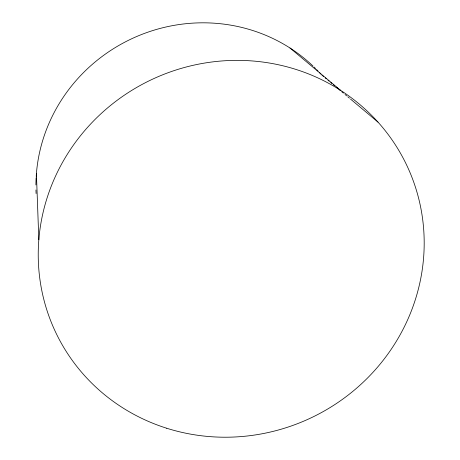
<?xml version="1.0" encoding="UTF-8"?>
<svg xmlns="http://www.w3.org/2000/svg" width="460" height="460" viewBox="0 0 460 460"><rect width="100%" height="100%" fill="white"/><g stroke="black" fill="none" stroke-linecap="round" stroke-linejoin="round"><path stroke-width="0.69" d="M289.967 47.989L340.561 90.321M321.966 75.158L323.616 76.538M325.266 77.918L326.364 78.838M328.009 80.218L329.107 81.138M330.757 82.518L331.855 83.438M333.5 84.824L334.598 85.744M336.248 87.124L337.347 88.044M338.991 89.424L340.095 90.344M341.74 91.724L343.39 93.11M345.034 94.49L346.685 95.87M347.783 96.79L349.428 98.17M350.526 99.09L377.988 122.107M36.409 173.558L38.83 239.752M36.087 193.551A163.357 157.107 -26.1 0 1 35.955 189.968M35.909 184.949A163.357 157.107 -26.1 0 1 36.121 177.807M36.208 176.387A163.357 157.107 -26.1 0 1 140.783 34.822A163.357 157.107 -26.1 0 1 313.013 66.05M314.042 67.039A163.357 157.107 -26.1 0 1 315.572 68.54M316.572 69.546A163.357 157.107 -26.1 0 1 318.055 71.076M319.516 72.617A163.357 157.107 -26.1 0 1 320.948 74.175M166.738 428.248A194.396 186.961 -26.1 0 0 420.969 208.817A194.396 186.961 -26.1 0 0 105.921 109.319A194.396 186.961 -26.1 0 0 166.738 428.248"/></g></svg>
